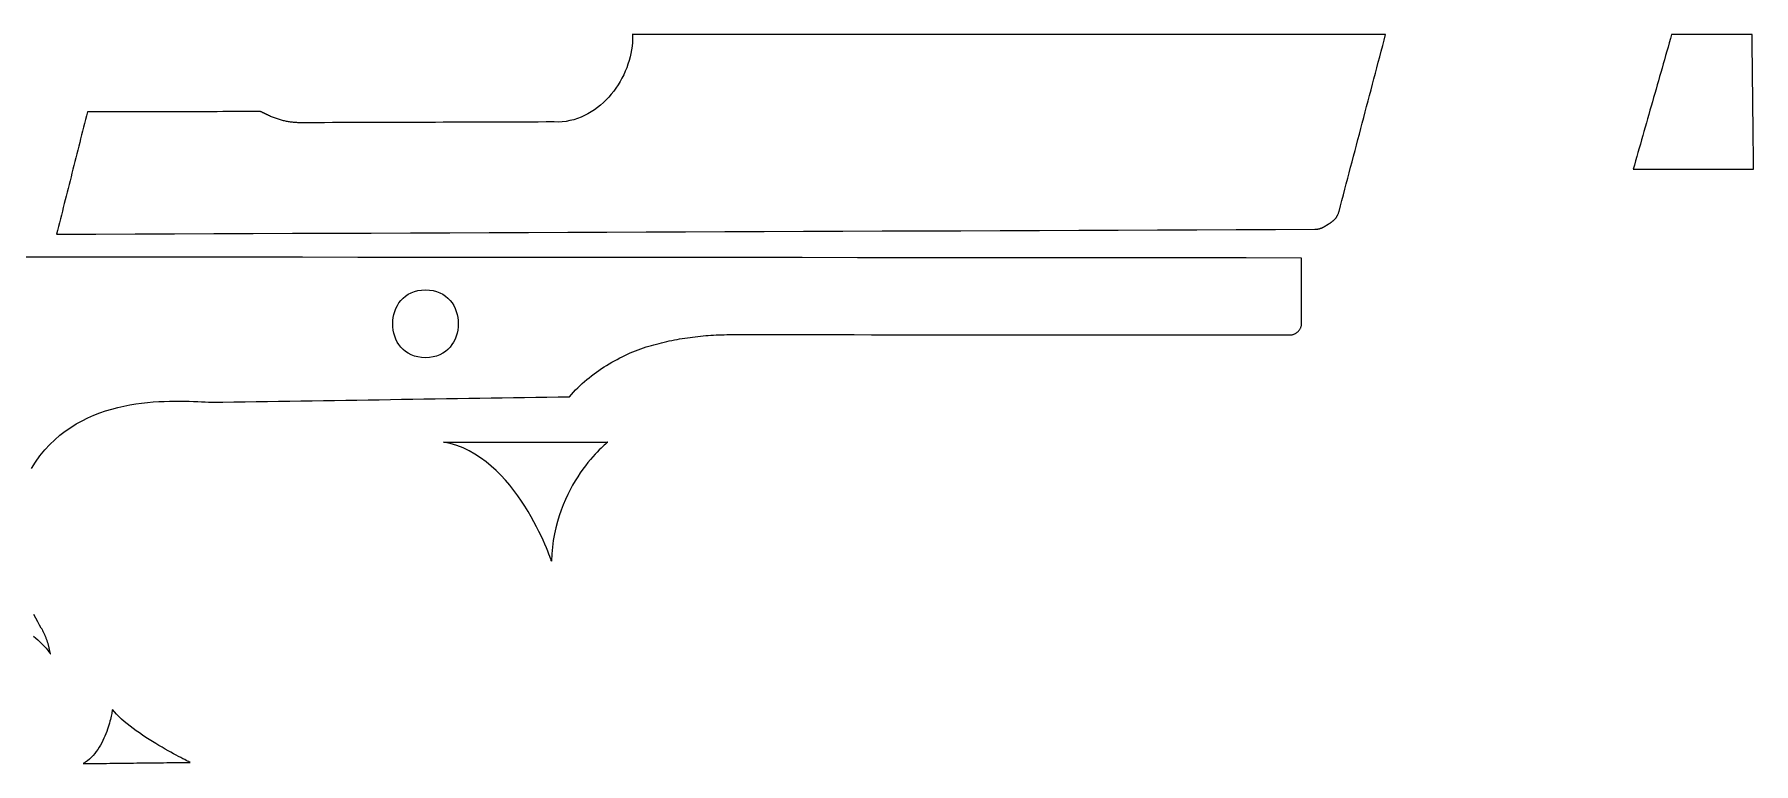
# Model space of a CAD drawing. Header units: metres. Extents: x 161 to 298, y -149 to -67.
# Drawn here: x 208.1 to 298.2, y -105.6 to -67.4 of the extents above; entities that cross this region are included whole.
import ezdxf

# ---------------------------------------------------------------- set-up
doc = ezdxf.new("R2010")
doc.units = ezdxf.units.M

msp = doc.modelspace()

# ---------------------------------------------------------------- linework, layer by layer
for points in [[(239.454436, -67.41033), (239.454436, -67.423538), (239.454436, -67.436746), (239.454436, -67.449954), (239.454436, -67.463162), (239.454436, -67.47637), (239.454436, -67.489578), (239.454436, -67.502786), (239.454436, -67.515994), (239.454436, -67.529202), (239.454436, -67.54241), (239.454436, -67.555618), (239.454436, -67.568826), (239.454436, -67.582034), (239.454436, -67.595242), (239.454436, -67.60845), (239.454436, -67.621658), (239.454436, -67.634866), (239.454436, -67.648074), (239.454436, -67.661282), (239.454436, -67.67449), (239.454436, -67.687698), (239.454436, -67.700906), (239.454436, -67.714114), (239.454436, -67.727322), (239.454436, -67.74053), (239.454436, -67.753738), (239.454436, -67.766946), (239.454436, -67.780154), (239.454436, -67.793362), (239.454436, -67.80657), (239.454436, -67.819778), (239.454436, -67.832986), (239.437418, -68.01866), (239.41151, -68.205604), (239.376966, -68.39331), (239.33404, -68.581524), (239.282732, -68.769484), (239.223296, -68.956682), (239.155986, -69.142864), (239.080802, -69.327522), (238.997998, -69.509894), (238.907828, -69.689726), (238.810292, -69.866256), (238.705644, -70.03923), (238.593884, -70.20814), (238.475266, -70.372478), (238.350044, -70.531736), (238.218218, -70.685406), (238.080042, -70.83298), (237.93577, -70.97395), (237.785402, -71.108062), (237.629192, -71.234554), (237.46714, -71.352918), (237.2995, -71.4629), (237.126526, -71.563738), (236.948472, -71.655178), (236.765338, -71.736712), (236.577124, -71.807578), (236.384084, -71.867522), (236.186472, -71.916036), (235.984542, -71.952612), (235.778294, -71.976742), (235.567982, -71.987918), (235.353606, -71.985632), (234.939332, -71.986902), (234.525058, -71.988172), (234.110784, -71.989442), (233.69651, -71.990712), (233.282236, -71.991982), (232.867962, -71.993252), (232.453688, -71.994522), (232.039414, -71.995792), (231.62514, -71.997062), (231.210866, -71.998332), (230.796592, -71.999602), (230.382318, -72.000872), (229.968044, -72.002142), (229.55377, -72.003412), (229.139496, -72.004682), (228.725222, -72.005952), (228.310948, -72.007222), (227.896674, -72.008492), (227.4824, -72.009762), (227.068126, -72.011032), (226.653852, -72.012302), (226.239578, -72.013572), (225.825304, -72.014842), (225.41103, -72.016112), (224.996756, -72.017382), (224.582482, -72.018652), (224.168208, -72.019922), (223.753934, -72.021192), (223.33966, -72.022462), (222.925386, -72.023732), (222.511112, -72.025002), (222.096838, -72.026272), (222.042228, -72.026018), (221.987618, -72.025002), (221.933008, -72.02297), (221.878652, -72.02043), (221.824296, -72.017128), (221.76994, -72.013064), (221.715838, -72.008238), (221.661736, -72.00265), (221.607634, -71.9963), (221.553786, -71.989188), (221.499938, -71.981314), (221.446344, -71.972678), (221.39275, -71.96328), (221.33941, -71.95312), (221.286324, -71.942198), (221.233238, -71.930514), (221.180406, -71.918068), (221.127828, -71.90486), (221.07525, -71.891144), (221.022926, -71.876666), (220.970856, -71.861426), (220.91904, -71.845424), (220.867224, -71.82866), (220.815662, -71.811134), (220.764354, -71.792846), (220.7133, -71.77405), (220.6625, -71.754492), (220.611954, -71.734172), (220.561662, -71.71309), (220.511624, -71.691246), (220.46184, -71.66864), (220.41231, -71.645526), (220.399102, -71.639176), (220.385894, -71.632826), (220.372686, -71.626476), (220.359478, -71.620126), (220.34627, -71.613776), (220.333062, -71.607426), (220.319854, -71.601076), (220.306646, -71.594726), (220.293438, -71.588376), (220.28023, -71.582026), (220.267022, -71.575676), (220.253814, -71.569326), (220.240606, -71.562976), (220.227398, -71.556626), (220.21419, -71.550276), (220.200982, -71.543926), (220.187774, -71.537576), (220.174566, -71.531226), (220.161358, -71.524876), (220.14815, -71.518526), (220.134942, -71.512176), (220.121734, -71.505826), (220.108526, -71.499476), (220.095318, -71.493126), (220.08211, -71.486776), (220.068902, -71.480426), (220.055694, -71.474076), (220.042486, -71.467726), (220.029278, -71.461376), (220.01607, -71.455026), (220.002862, -71.448676), (219.989654, -71.442326), (219.70619, -71.442834), (219.422726, -71.443342), (219.139262, -71.44385), (218.855798, -71.444358), (218.572334, -71.444866), (218.28887, -71.445374), (218.005406, -71.445882), (217.721942, -71.44639), (217.438478, -71.446898), (217.155014, -71.447406), (216.87155, -71.447914), (216.588086, -71.448422), (216.304622, -71.44893), (216.021158, -71.449438), (215.737694, -71.449946), (215.45423, -71.450454), (215.170766, -71.450962), (214.887302, -71.45147), (214.603838, -71.451978), (214.320374, -71.452486), (214.03691, -71.452994), (213.753446, -71.453502), (213.469982, -71.45401), (213.186518, -71.454518), (212.903054, -71.455026), (212.61959, -71.455534), (212.336126, -71.456042), (212.052662, -71.45655), (211.769198, -71.457058), (211.485734, -71.457566), (211.20227, -71.458074), (210.918806, -71.458582), (210.868514, -71.658734), (210.817968, -71.858886), (210.767422, -72.059038), (210.71713, -72.25919), (210.666584, -72.459342), (210.616038, -72.659494), (210.565746, -72.859646), (210.5152, -73.059798), (210.464908, -73.25995), (210.414362, -73.460102), (210.363816, -73.660254), (210.313524, -73.860406), (210.262978, -74.060558), (210.212432, -74.26071), (210.16214, -74.460862), (210.111594, -74.661014), (210.061302, -74.861166), (210.010756, -75.061318), (209.96021, -75.26147), (209.909918, -75.461622), (209.859372, -75.661774), (209.808826, -75.861926), (209.758534, -76.062078), (209.707988, -76.26223), (209.657696, -76.462382), (209.60715, -76.662534), (209.556604, -76.862686), (209.506312, -77.062838), (209.455766, -77.26299), (209.40522, -77.463142), (209.354928, -77.663294), (209.304382, -77.863446), (211.363052, -77.855318), (213.421468, -77.84719), (215.480138, -77.839062), (217.538554, -77.830934), (219.597224, -77.822806), (221.65564, -77.814678), (223.71431, -77.80655), (225.772726, -77.798422), (227.831396, -77.790294), (229.889812, -77.782166), (231.948482, -77.774038), (234.006898, -77.76591), (236.065568, -77.757782), (238.123984, -77.749654), (240.1824, -77.741526), (242.24107, -77.733398), (244.299486, -77.72527), (246.358156, -77.717142), (248.416572, -77.709014), (250.475242, -77.700886), (252.533658, -77.692758), (254.592328, -77.68463), (256.650744, -77.676502), (258.709414, -77.668374), (260.76783, -77.660246), (262.826246, -77.652118), (264.884916, -77.64399), (266.943332, -77.635862), (269.001748, -77.627734), (271.060164, -77.619606), (273.118834, -77.611478), (275.17725, -77.60335), (275.194014, -77.60335), (275.210778, -77.603096), (275.227288, -77.602334), (275.243798, -77.601318), (275.260308, -77.600048), (275.276818, -77.598524), (275.293328, -77.596746), (275.309838, -77.594714), (275.326094, -77.592428), (275.34235, -77.589888), (275.358606, -77.58684), (275.374862, -77.583538), (275.390864, -77.579982), (275.406866, -77.576172), (275.422868, -77.572108), (275.43887, -77.56779), (275.454618, -77.563218), (275.470366, -77.558392), (275.486114, -77.553312), (275.501608, -77.547978), (275.517102, -77.54239), (275.532596, -77.536548), (275.547836, -77.530452), (275.563076, -77.523848), (275.578316, -77.51699), (275.593302, -77.509878), (275.608288, -77.502512), (275.62302, -77.494892), (275.637752, -77.487018), (275.65223, -77.47889), (275.666708, -77.470508), (275.680932, -77.461872), (275.6916, -77.455268), (275.702268, -77.448664), (275.712936, -77.44206), (275.723604, -77.435456), (275.734272, -77.428852), (275.74494, -77.422248), (275.755608, -77.415644), (275.766276, -77.40904), (275.776944, -77.402436), (275.787612, -77.395832), (275.79828, -77.389228), (275.808948, -77.382624), (275.819616, -77.37602), (275.830284, -77.369416), (275.840952, -77.362812), (275.85162, -77.356208), (275.862288, -77.349604), (275.872956, -77.343), (275.883624, -77.336396), (275.894292, -77.329792), (275.90496, -77.323188), (275.915628, -77.316584), (275.926296, -77.30998), (275.936964, -77.303376), (275.947632, -77.296772), (275.9583, -77.290168), (275.968968, -77.283564), (275.979636, -77.27696), (275.990304, -77.270356), (276.000972, -77.263752), (276.01164, -77.257148), (276.022308, -77.250544), (276.04212, -77.238098), (276.061678, -77.225144), (276.080728, -77.211682), (276.099524, -77.197966), (276.117812, -77.183742), (276.135846, -77.16901), (276.153372, -77.154024), (276.170644, -77.13853), (276.187408, -77.122782), (276.203918, -77.106526), (276.21992, -77.090016), (276.235414, -77.072998), (276.250654, -77.055726), (276.265386, -77.037946), (276.27961, -77.019912), (276.293326, -77.001624), (276.306788, -76.982828), (276.319742, -76.963778), (276.332188, -76.944474), (276.344126, -76.924916), (276.35581, -76.905104), (276.366986, -76.884784), (276.377654, -76.86421), (276.387814, -76.843382), (276.397466, -76.8223), (276.40661, -76.800964), (276.415246, -76.779374), (276.423374, -76.75753), (276.430994, -76.735432), (276.438106, -76.713334), (276.44471, -76.690982), (276.450806, -76.668376), (276.527006, -76.37907), (276.603206, -76.089764), (276.679406, -75.800458), (276.755606, -75.511152), (276.831806, -75.221846), (276.908006, -74.93254), (276.984206, -74.643234), (277.060406, -74.353928), (277.136606, -74.064622), (277.212806, -73.775316), (277.289006, -73.48601), (277.365206, -73.196704), (277.441406, -72.907398), (277.517606, -72.618092), (277.593806, -72.328786), (277.670006, -72.03948), (277.746206, -71.750174), (277.822406, -71.460868), (277.898606, -71.171562), (277.974806, -70.882256), (278.051006, -70.59295), (278.127206, -70.303644), (278.203406, -70.014338), (278.279606, -69.725032), (278.355806, -69.435726), (278.432006, -69.14642), (278.508206, -68.857114), (278.584406, -68.567808), (278.660606, -68.278502), (278.736806, -67.989196), (278.813006, -67.69989), (278.889206, -67.410584), (277.656544, -67.410584), (276.423882, -67.410584), (275.19122, -67.410584), (273.958558, -67.410584), (272.725896, -67.410584), (271.493234, -67.410584), (270.260572, -67.410584), (269.02791, -67.410584), (267.795248, -67.410584), (266.562586, -67.410584), (265.329924, -67.410584), (264.097262, -67.410584), (262.8646, -67.410584), (261.631938, -67.410584), (260.399276, -67.410584), (259.166614, -67.410584), (257.933952, -67.410584), (256.70129, -67.410584), (255.468628, -67.410584), (254.235966, -67.410584), (253.003304, -67.410584), (251.770642, -67.410584), (250.53798, -67.410584), (249.305318, -67.410584), (248.072656, -67.410584), (246.839994, -67.410584), (245.607332, -67.410584), (244.37467, -67.410584), (243.142008, -67.410584), (241.909346, -67.410584), (240.676684, -67.410584), (239.444022, -67.410584)], [(298.081192, -67.400424), (297.94962, -67.400424), (297.817794, -67.400424), (297.686222, -67.400424), (297.554396, -67.400424), (297.422824, -67.400424), (297.290998, -67.400424), (297.159426, -67.400424), (297.0276, -67.400424), (296.896028, -67.400424), (296.764202, -67.400424), (296.63263, -67.400424), (296.500804, -67.400424), (296.368978, -67.400424), (296.237406, -67.400424), (296.10558, -67.400424), (295.974008, -67.400424), (295.842182, -67.400424), (295.71061, -67.400424), (295.578784, -67.400424), (295.447212, -67.400424), (295.315386, -67.400424), (295.183814, -67.400424), (295.051988, -67.400424), (294.920416, -67.400424), (294.78859, -67.400424), (294.657018, -67.400424), (294.525192, -67.400424), (294.39362, -67.400424), (294.261794, -67.400424), (294.130222, -67.400424), (293.998396, -67.400424), (293.866824, -67.400424), (293.803832, -67.62115), (293.74084, -67.841876), (293.677848, -68.062602), (293.614856, -68.283328), (293.551864, -68.504054), (293.488872, -68.72478), (293.42588, -68.945506), (293.362888, -69.166232), (293.299896, -69.386958), (293.236904, -69.607684), (293.173912, -69.82841), (293.11092, -70.049136), (293.047928, -70.269862), (292.984936, -70.490588), (292.921944, -70.711314), (292.858952, -70.93204), (292.79596, -71.152766), (292.732968, -71.373492), (292.669976, -71.594218), (292.606984, -71.814944), (292.543992, -72.03567), (292.481, -72.256396), (292.418008, -72.477122), (292.355016, -72.697848), (292.292024, -72.918574), (292.229032, -73.1393), (292.16604, -73.360026), (292.103048, -73.580752), (292.040056, -73.801478), (291.977064, -74.022204), (291.914072, -74.24293), (291.85108, -74.463656), (292.048184, -74.463656), (292.245288, -74.463656), (292.442392, -74.463656), (292.639496, -74.463656), (292.8366, -74.463656), (293.033704, -74.463656), (293.230808, -74.463656), (293.427912, -74.463656), (293.625016, -74.463656), (293.82212, -74.463656), (294.019224, -74.463656), (294.216328, -74.463656), (294.413432, -74.463656), (294.610536, -74.463656), (294.80764, -74.463656), (295.004744, -74.463656), (295.201848, -74.463656), (295.398952, -74.463656), (295.596056, -74.463656), (295.79316, -74.463656), (295.990264, -74.463656), (296.187368, -74.463656), (296.384472, -74.463656), (296.581576, -74.463656), (296.77868, -74.463656), (296.975784, -74.463656), (297.172888, -74.463656), (297.369992, -74.463656), (297.567096, -74.463656), (297.7642, -74.463656), (297.961304, -74.463656), (298.158408, -74.463656), (298.155868, -74.24293), (298.153328, -74.022204), (298.150788, -73.801478), (298.148248, -73.580752), (298.145708, -73.360026), (298.143168, -73.1393), (298.140628, -72.918574), (298.138088, -72.697848), (298.135548, -72.477122), (298.133008, -72.256396), (298.130468, -72.03567), (298.127928, -71.814944), (298.125388, -71.594218), (298.122848, -71.373492), (298.120308, -71.152766), (298.117768, -70.93204), (298.115228, -70.711314), (298.112688, -70.490588), (298.110148, -70.269862), (298.107608, -70.049136), (298.105068, -69.82841), (298.102528, -69.607684), (298.099988, -69.386958), (298.097448, -69.166232), (298.094908, -68.945506), (298.092368, -68.72478), (298.089828, -68.504054), (298.087288, -68.283328), (298.084748, -68.062602), (298.082208, -67.841876), (298.079668, -67.62115), (298.077128, -67.400424)], [(207.988662, -90.12936), (208.19872, -89.798398), (208.434432, -89.4715), (208.697068, -89.149428), (208.947766, -88.876378), (209.208878, -88.62314), (209.479388, -88.388698), (209.75828, -88.172798), (210.044792, -87.974424), (210.338162, -87.792814), (210.637374, -87.62746), (210.941666, -87.4776), (211.250022, -87.342472), (211.561426, -87.221314), (211.875116, -87.113618), (212.19033, -87.018368), (212.506052, -86.935056), (212.821266, -86.86292), (213.13521, -86.801198), (213.447122, -86.749382), (213.755986, -86.706456), (214.06104, -86.671912), (214.361268, -86.644988), (214.655654, -86.624922), (214.943436, -86.610952), (215.223852, -86.60257), (215.495632, -86.59876), (215.758268, -86.599014), (216.010744, -86.60257), (216.252298, -86.60892), (216.48166, -86.617048), (216.698322, -86.626446), (216.901268, -86.636098), (217.089482, -86.645496), (217.262202, -86.654132), (217.418666, -86.66099), (218.004136, -86.651846), (218.589606, -86.642702), (219.175076, -86.633558), (219.760546, -86.624414), (220.346016, -86.61527), (220.931486, -86.606126), (221.516956, -86.596982), (222.102426, -86.587838), (222.687896, -86.578694), (223.273366, -86.56955), (223.858836, -86.560406), (224.444306, -86.551262), (225.029776, -86.542118), (225.615246, -86.532974), (226.200716, -86.52383), (226.786186, -86.514686), (227.371656, -86.505542), (227.957126, -86.496398), (228.542596, -86.487254), (229.128066, -86.47811), (229.713536, -86.468966), (230.299006, -86.459822), (230.884476, -86.450678), (231.469946, -86.441534), (232.055416, -86.43239), (232.640886, -86.423246), (233.226356, -86.414102), (233.811826, -86.404958), (234.397296, -86.395814), (234.982766, -86.38667), (235.568236, -86.377526), (236.153706, -86.368382), (236.259624, -86.248748), (236.368082, -86.1314), (236.47908, -86.016338), (236.592364, -85.903308), (236.708188, -85.792564), (236.826044, -85.684106), (236.946186, -85.577934), (237.068106, -85.474048), (237.192058, -85.372448), (237.317788, -85.273134), (237.445042, -85.17636), (237.574074, -85.081872), (237.704376, -84.98967), (237.836202, -84.900008), (237.969298, -84.812886), (238.10341, -84.72805), (238.238538, -84.645754), (238.374682, -84.565998), (238.511588, -84.488782), (238.649256, -84.414106), (238.787432, -84.34197), (238.926116, -84.272374), (239.065308, -84.205318), (239.204754, -84.140802), (239.344454, -84.07908), (239.484154, -84.019898), (239.623854, -83.96351), (239.763554, -83.909662), (239.903, -83.858608), (240.041938, -83.810348), (240.180622, -83.764882), (240.318798, -83.72221), (240.451132, -83.683348), (240.58372, -83.645756), (240.716562, -83.609688), (240.849912, -83.57489), (240.983516, -83.541362), (241.117374, -83.509358), (241.251486, -83.478624), (241.385852, -83.44916), (241.520472, -83.420966), (241.655346, -83.394296), (241.790474, -83.368896), (241.925856, -83.344766), (242.061492, -83.321906), (242.197382, -83.300316), (242.333526, -83.279996), (242.469924, -83.260946), (242.606322, -83.243166), (242.742974, -83.226402), (242.87988, -83.210908), (243.016786, -83.196684), (243.153946, -83.18373), (243.291106, -83.171792), (243.42852, -83.161124), (243.565934, -83.151726), (243.703602, -83.143344), (243.84127, -83.136232), (243.978938, -83.130136), (244.116606, -83.12531), (244.254528, -83.1215), (244.39245, -83.11896), (244.530372, -83.117436), (244.668294, -83.116928), (245.580916, -83.117436), (246.493538, -83.117944), (247.40616, -83.118452), (248.318782, -83.11896), (249.231404, -83.119468), (250.144026, -83.119976), (251.056648, -83.120484), (251.96927, -83.120992), (252.881892, -83.1215), (253.794514, -83.122008), (254.707136, -83.122516), (255.619758, -83.123024), (256.53238, -83.123532), (257.445002, -83.12404), (258.357624, -83.124548), (259.270246, -83.125056), (260.182868, -83.125564), (261.09549, -83.126072), (262.008112, -83.12658), (262.920734, -83.127088), (263.833356, -83.127596), (264.745978, -83.128104), (265.6586, -83.128612), (266.571222, -83.12912), (267.483844, -83.129628), (268.396466, -83.130136), (269.309088, -83.130644), (270.22171, -83.131152), (271.134332, -83.13166), (272.046954, -83.132168), (272.959576, -83.132676), (273.872198, -83.133184), (273.904202, -83.132422), (273.935698, -83.130136), (273.966686, -83.126072), (273.997166, -83.120738), (274.027138, -83.11388), (274.056602, -83.105498), (274.085558, -83.095846), (274.113752, -83.08467), (274.141184, -83.072224), (274.167854, -83.058508), (274.193762, -83.043522), (274.218908, -83.027266), (274.243292, -83.009994), (274.26666, -82.991452), (274.289266, -82.971894), (274.310856, -82.95132), (274.33143, -82.92973), (274.350988, -82.907124), (274.36953, -82.883756), (274.386802, -82.859372), (274.403058, -82.834226), (274.418044, -82.808318), (274.43176, -82.781648), (274.444206, -82.754216), (274.455382, -82.726022), (274.465034, -82.697066), (274.473416, -82.667602), (274.480274, -82.63763), (274.485862, -82.60715), (274.489926, -82.576162), (274.492212, -82.544666), (274.492974, -82.512662), (274.492974, -82.406236), (274.492974, -82.29981), (274.492974, -82.193384), (274.492974, -82.086958), (274.492974, -81.980532), (274.492974, -81.874106), (274.492974, -81.76768), (274.492974, -81.661254), (274.492974, -81.554828), (274.492974, -81.448402), (274.492974, -81.341976), (274.492974, -81.23555), (274.492974, -81.129124), (274.492974, -81.022698), (274.492974, -80.916272), (274.492974, -80.809846), (274.492974, -80.70342), (274.492974, -80.596994), (274.492974, -80.490568), (274.492974, -80.384142), (274.492974, -80.277716), (274.492974, -80.17129), (274.492974, -80.064864), (274.492974, -79.958438), (274.492974, -79.852012), (274.492974, -79.745586), (274.492974, -79.63916), (274.492974, -79.532734), (274.492974, -79.426308), (274.492974, -79.319882), (274.492974, -79.213456), (274.492974, -79.10703), (271.586706, -79.104998), (268.680438, -79.102966), (265.77417, -79.100934), (262.867902, -79.098902), (259.961634, -79.09687), (257.055366, -79.094838), (254.149098, -79.092806), (251.24283, -79.090774), (248.336562, -79.088742), (245.430294, -79.08671), (242.524026, -79.084678), (239.617758, -79.082646), (236.71149, -79.080614), (233.805222, -79.078582), (230.898954, -79.07655), (227.992686, -79.074518), (225.086418, -79.072486), (222.18015, -79.070454), (219.273882, -79.068422), (216.367614, -79.06639), (213.461346, -79.064358), (210.555078, -79.062326), (207.64881, -79.060294)], [(228.620828, -84.328762), (228.412802, -84.318602), (228.218238, -84.288884), (228.037136, -84.240878), (227.869496, -84.176108), (227.715318, -84.09559), (227.574602, -84.000848), (227.447094, -83.893152), (227.333048, -83.773772), (227.232464, -83.643978), (227.145342, -83.50504), (227.071682, -83.358228), (227.011484, -83.204812), (226.964748, -83.046316), (226.93122, -82.883756), (226.911154, -82.718656), (226.90455, -82.552286), (226.911408, -82.385916), (226.931728, -82.220816), (226.965256, -82.058256), (227.012246, -81.89976), (227.072698, -81.746344), (227.146612, -81.599532), (227.233734, -81.460594), (227.334318, -81.3308), (227.448364, -81.21142), (227.575618, -81.103724), (227.716334, -81.008982), (227.870512, -80.928464), (228.038152, -80.863694), (228.219, -80.815688), (228.41331, -80.78597), (228.621082, -80.77581), (228.829108, -80.78597), (229.023672, -80.815688), (229.204774, -80.863694), (229.372414, -80.928464), (229.526592, -81.008982), (229.667308, -81.103724), (229.794562, -81.21142), (229.908608, -81.3308), (230.009192, -81.460594), (230.096314, -81.599532), (230.169974, -81.746344), (230.230172, -81.89976), (230.276908, -82.058256), (230.310436, -82.220816), (230.330502, -82.385916), (230.337106, -82.552286), (230.330248, -82.718656), (230.309928, -82.883756), (230.2764, -83.046316), (230.22941, -83.204812), (230.168958, -83.358228), (230.095044, -83.50504), (230.007922, -83.643978), (229.907338, -83.773772), (229.793292, -83.893152), (229.666038, -84.000848), (229.525322, -84.09559), (229.371144, -84.176108), (229.203504, -84.240878), (229.022656, -84.288884), (228.828346, -84.318602), (228.620574, -84.328762)], [(229.563422, -88.748362), (229.832154, -88.748362), (230.100886, -88.748362), (230.369618, -88.748362), (230.63835, -88.748362), (230.907082, -88.748362), (231.175814, -88.748362), (231.444546, -88.748362), (231.713278, -88.748362), (231.98201, -88.748362), (232.250742, -88.748362), (232.519474, -88.748362), (232.788206, -88.748362), (233.056938, -88.748362), (233.32567, -88.748362), (233.594402, -88.748362), (233.863134, -88.748362), (234.131866, -88.748362), (234.400598, -88.748362), (234.66933, -88.748362), (234.938062, -88.748362), (235.206794, -88.748362), (235.475526, -88.748362), (235.744258, -88.748362), (236.01299, -88.748362), (236.281722, -88.748362), (236.550454, -88.748362), (236.819186, -88.748362), (237.087918, -88.748362), (237.35665, -88.748362), (237.625382, -88.748362), (237.894114, -88.748362), (238.162846, -88.748362), (238.154718, -88.754712), (238.130842, -88.774016), (238.092488, -88.806274), (238.040418, -88.851232), (237.975902, -88.90889), (237.899702, -88.978994), (237.813088, -89.061544), (237.716822, -89.15654), (237.612174, -89.263982), (237.499906, -89.383616), (237.381288, -89.515442), (237.257336, -89.65946), (237.128812, -89.81567), (236.996986, -89.983818), (236.862874, -90.163904), (236.727492, -90.355674), (236.591602, -90.559128), (236.456474, -90.774266), (236.323124, -91.001088), (236.192568, -91.239594), (236.065822, -91.48953), (235.943902, -91.750642), (235.827824, -92.023184), (235.718604, -92.306902), (235.617258, -92.601796), (235.524802, -92.907866), (235.442252, -93.224858), (235.370624, -93.552772), (235.311188, -93.891608), (235.264706, -94.241112), (235.232194, -94.601284), (235.214668, -94.972124), (235.209334, -94.956122), (235.193332, -94.909386), (235.166408, -94.833948), (235.128816, -94.731586), (235.080556, -94.604332), (235.021374, -94.453964), (234.95127, -94.282514), (234.870244, -94.09176), (234.778296, -93.883734), (234.675426, -93.660468), (234.56138, -93.42374), (234.436412, -93.175582), (234.300268, -92.917772), (234.152948, -92.652342), (233.994706, -92.38107), (233.825034, -92.105988), (233.644186, -91.828874), (233.452162, -91.55176), (233.248962, -91.276678), (233.034332, -91.005406), (232.808272, -90.739976), (232.570782, -90.482166), (232.322116, -90.234008), (232.061766, -89.99728), (231.789986, -89.774014), (231.506776, -89.565988), (231.211882, -89.375234), (230.905558, -89.203784), (230.58755, -89.053416), (230.257858, -88.926162), (229.916482, -88.8238), (229.563422, -88.748362)], [(208.096104, -98.911918), (208.214976, -99.005644), (208.32572, -99.099624), (208.428082, -99.192842), (208.522316, -99.284028), (208.608168, -99.371912), (208.685384, -99.455478), (208.753964, -99.533456), (208.813654, -99.60483), (208.864454, -99.66833), (208.906364, -99.72294), (208.93913, -99.76739), (208.962752, -99.800664), (208.976976, -99.821492), (208.981802, -99.828604), (208.97977, -99.81946), (208.977738, -99.810316), (208.975706, -99.801172), (208.973674, -99.792028), (208.971642, -99.782884), (208.96961, -99.77374), (208.967578, -99.764596), (208.965546, -99.755452), (208.963514, -99.746308), (208.961482, -99.737164), (208.95945, -99.72802), (208.957418, -99.718876), (208.955386, -99.709732), (208.953354, -99.700588), (208.951322, -99.691444), (208.94929, -99.6823), (208.947258, -99.673156), (208.945226, -99.664012), (208.943194, -99.654868), (208.941162, -99.645724), (208.93913, -99.63658), (208.937098, -99.627436), (208.935066, -99.618292), (208.933034, -99.609148), (208.931002, -99.600004), (208.92897, -99.59086), (208.926938, -99.581716), (208.924906, -99.572572), (208.922874, -99.563428), (208.920842, -99.554284), (208.91881, -99.54514), (208.916778, -99.535996), (208.909158, -99.501198), (208.901284, -99.4664), (208.893156, -99.431856), (208.88452, -99.397312), (208.87563, -99.363022), (208.866486, -99.328732), (208.856834, -99.294442), (208.846928, -99.260406), (208.836768, -99.22637), (208.8261, -99.192588), (208.815178, -99.158806), (208.804002, -99.125278), (208.792318, -99.09175), (208.78038, -99.058476), (208.768188, -99.025202), (208.755488, -98.992182), (208.742534, -98.959162), (208.729326, -98.926396), (208.71561, -98.89363), (208.70164, -98.861118), (208.687416, -98.828606), (208.672684, -98.796348), (208.657698, -98.764344), (208.642204, -98.73234), (208.626456, -98.70059), (208.610454, -98.66884), (208.593944, -98.637344), (208.57718, -98.606102), (208.560162, -98.57486), (208.542636, -98.543872), (208.524856, -98.513138), (208.506568, -98.482404), (208.415636, -98.326702), (208.32064, -98.155506), (208.222596, -97.969324), (208.12252, -97.768918)], [(216.299288, -105.508806), (216.290652, -105.504742), (216.265252, -105.492296), (216.224104, -105.471976), (216.16797, -105.44429), (216.097866, -105.409238), (216.014554, -105.367074), (215.91905, -105.318306), (215.81237, -105.262934), (215.695276, -105.201466), (215.568784, -105.134156), (215.433656, -105.061258), (215.290908, -104.983026), (215.141556, -104.899714), (214.986362, -104.81183), (214.826088, -104.719374), (214.662004, -104.622854), (214.494618, -104.522524), (214.3252, -104.418638), (214.154512, -104.31145), (213.983316, -104.201214), (213.812628, -104.088184), (213.643464, -103.972868), (213.476586, -103.855266), (213.31301, -103.735886), (213.153498, -103.614982), (212.999066, -103.492808), (212.85073, -103.369618), (212.709252, -103.245666), (212.575648, -103.121206), (212.45068, -102.996746), (212.335364, -102.87254), (212.230716, -102.748588), (212.229954, -102.754684), (212.22716, -102.772464), (212.222588, -102.80142), (212.215984, -102.84079), (212.207094, -102.890066), (212.195918, -102.948486), (212.182456, -103.015542), (212.166454, -103.090472), (212.147658, -103.172514), (212.126068, -103.26116), (212.101684, -103.355902), (212.074252, -103.455724), (212.043518, -103.560372), (212.009736, -103.669084), (211.972398, -103.781098), (211.931504, -103.895906), (211.887054, -104.012746), (211.838794, -104.13111), (211.786724, -104.250236), (211.73059, -104.369362), (211.670392, -104.48798), (211.605876, -104.605582), (211.537042, -104.721406), (211.463636, -104.83469), (211.385658, -104.944926), (211.303108, -105.051606), (211.215732, -105.153714), (211.123276, -105.250996), (211.02574, -105.342436), (210.92287, -105.42778), (210.814666, -105.506012), (210.701128, -105.576624), (210.876134, -105.574592), (211.05114, -105.57256), (211.226146, -105.570528), (211.401152, -105.568496), (211.576158, -105.566464), (211.751164, -105.564432), (211.92617, -105.5624), (212.101176, -105.560368), (212.276182, -105.558336), (212.451188, -105.556304), (212.626194, -105.554272), (212.8012, -105.55224), (212.976206, -105.550208), (213.151212, -105.548176), (213.326218, -105.546144), (213.501224, -105.544112), (213.67623, -105.54208), (213.851236, -105.540048), (214.026242, -105.538016), (214.201248, -105.535984), (214.376254, -105.533952), (214.55126, -105.53192), (214.726266, -105.529888), (214.901272, -105.527856), (215.076278, -105.525824), (215.251284, -105.523792), (215.42629, -105.52176), (215.601296, -105.519728), (215.776302, -105.517696), (215.951308, -105.515664), (216.126314, -105.513632), (216.30132, -105.5116)]]:
    msp.add_lwpolyline(points)

doc.saveas('drawing.dxf')
